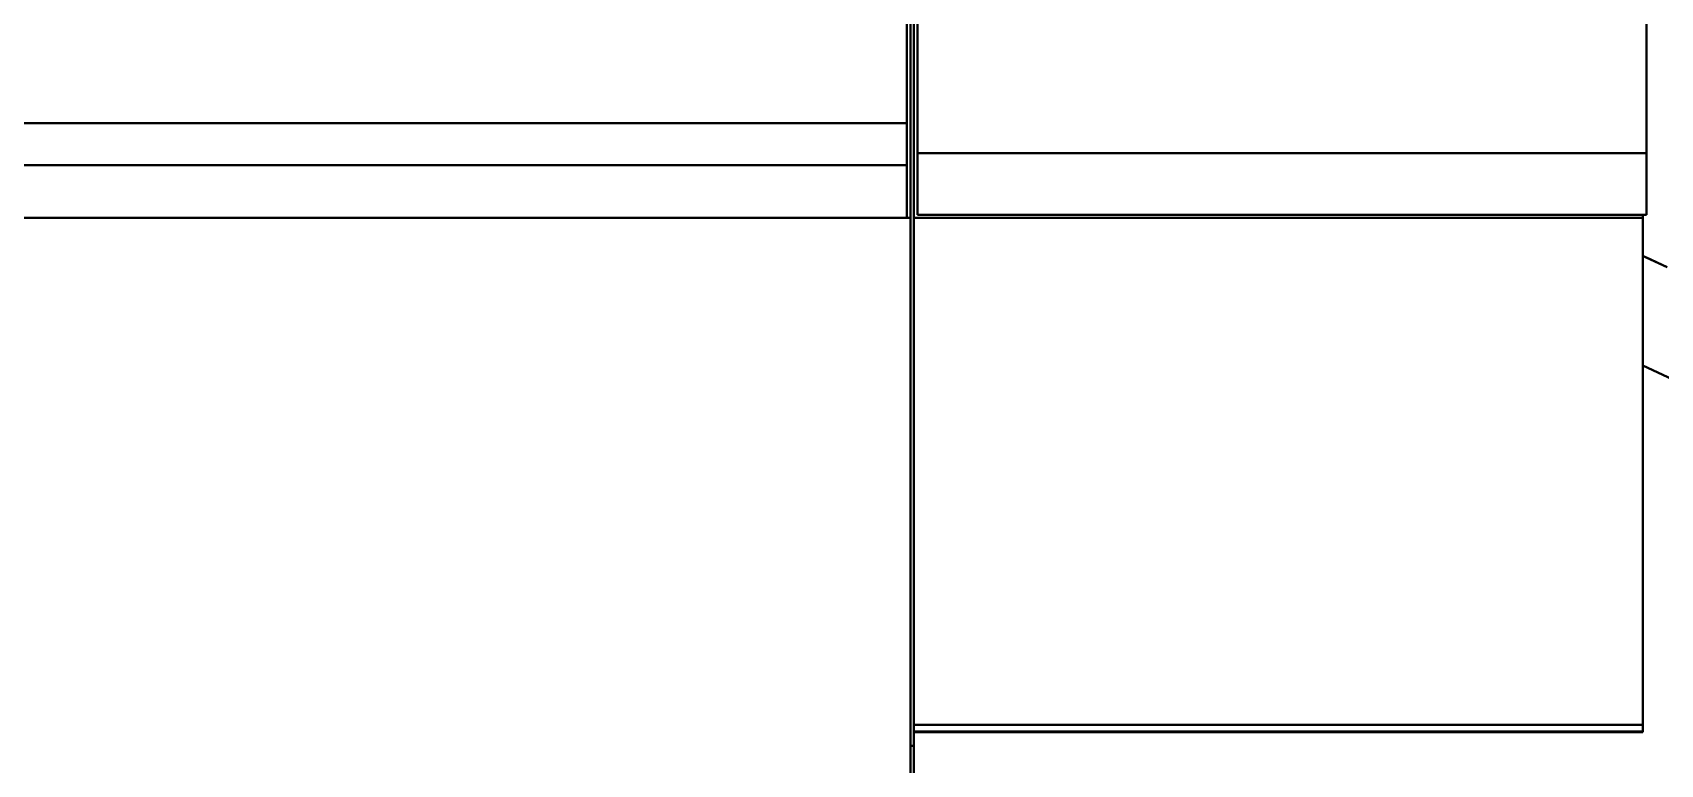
# Model space of a CAD drawing. Header units: millimetres. Extents: x 15 to 415, y 5 to 292.
# Drawn here: x 302.01 to 313.62, y 227.16 to 232.39 of the extents above; entities that cross this region are included whole.
import ezdxf

# ---------------------------------------------------------------- set-up
doc = ezdxf.new("R2010")
doc.units = ezdxf.units.MM
doc.layers.add('Geometries', color=7, linetype='Continuous')

msp = doc.modelspace()

# ---------------------------------------------------------------- linework, layer by layer
at = {"layer": 'Geometries', "linetype": 'Continuous', "lineweight": 40}
for p, q in [((308.2916, 231.0667), (308.2916, 233.0708)), ((308.2665, 232.9196), (308.2665, 231.0667)), ((308.2416, 232.907), (308.2416, 231.741)), ((308.3165, 231.5289), (308.3165, 232.6214)), ((313.5166, 232.5338), (313.5166, 231.5289)), ((298.1625, 231.741), (308.2416, 231.741)), ((308.2416, 231.741), (308.2416, 231.442)), ((308.3165, 231.5289), (313.5166, 231.5289)), ((308.3165, 231.0877), (308.3165, 231.5289)), ((313.5166, 231.5289), (313.5166, 231.0877)), ((308.2416, 231.442), (297.7643, 231.442)), ((308.2416, 231.0667), (308.2416, 231.442)), ((308.2665, 231.0667), (297.5712, 231.0667)), ((308.2665, 231.0667), (308.2665, 227.2968)), ((308.2916, 231.0667), (308.2916, 227.4487)), ((308.3165, 231.0667), (308.2916, 231.0667)), ((313.4916, 231.0877), (308.3165, 231.0877)), ((308.3165, 231.0667), (308.3166, 231.0667)), ((313.4916, 231.0667), (308.3166, 231.0667)), ((313.4916, 231.0667), (313.4916, 231.0877)), ((313.5166, 231.0877), (313.4916, 231.0877)), ((313.4916, 231.0667), (313.4916, 230.795)), ((313.4916, 230.795), (313.5156, 230.7838)), ((313.4916, 230.795), (313.4916, 230.7943)), ((313.4916, 230.7943), (313.4916, 230.0124)), ((313.4916, 230.7943), (313.5156, 230.7831)), ((313.5156, 230.7838), (313.5173, 230.783)), ((313.5156, 230.7838), (313.5156, 230.7831)), ((313.5156, 230.7831), (313.6643, 230.7138)), ((313.6643, 230.7145), (313.5173, 230.783)), ((313.4916, 230.0124), (313.4916, 227.4487)), ((317.0262, 228.3642), (313.4916, 230.0124)), ((313.4916, 227.4487), (308.2916, 227.4487)), ((308.2916, 227.4013), (308.2916, 227.4487)), ((308.2916, 227.4013), (308.2916, 227.3954)), ((313.4916, 227.4013), (308.2916, 227.4013)), ((308.2916, 227.3954), (308.2916, 227.2968)), ((308.2916, 227.3954), (313.4916, 227.3954)), ((313.4916, 227.4487), (313.4916, 227.4013)), ((313.4916, 227.4013), (313.4916, 227.3954)), ((308.2665, 227.2968), (308.2916, 227.2968)), ((308.2665, 227.2968), (308.2665, 225.2899)), ((308.2916, 227.2968), (308.2916, 225.2899))]:
    msp.add_line(p, q, dxfattribs=at)

doc.saveas('drawing.dxf')
